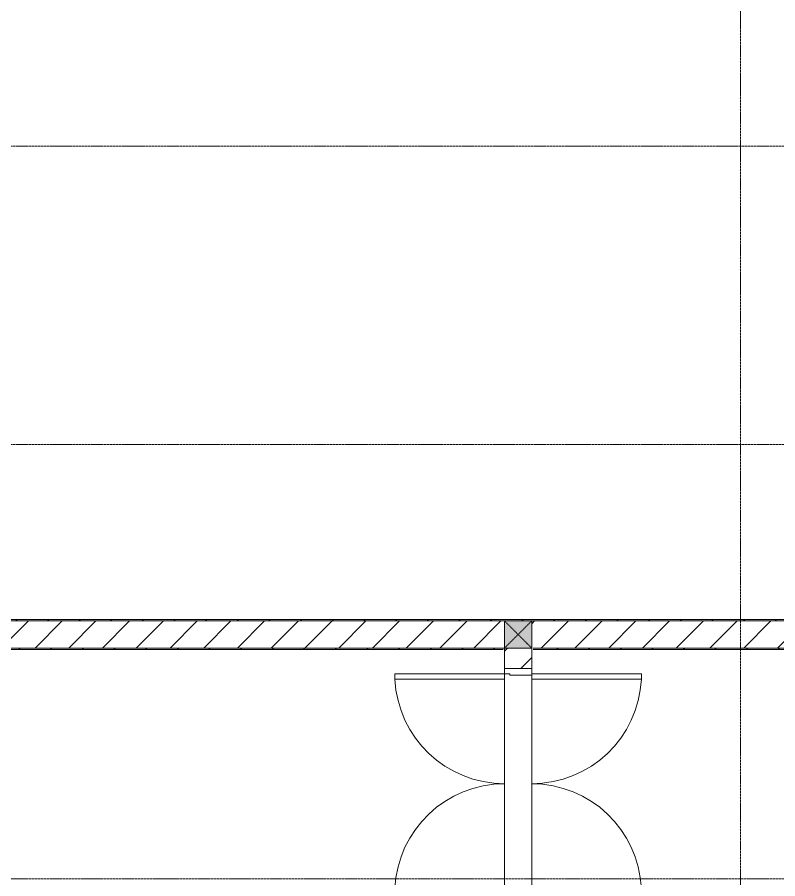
# Model space of a CAD drawing. Header units: millimetres. Extents: x 5357 to 259384, y -16348 to 109893.
# Drawn here: x 100618 to 106228, y 33837 to 40187 of the extents above; entities that cross this region are included whole.
import ezdxf

# ---------------------------------------------------------------- set-up
doc = ezdxf.new("R2010")
doc.units = ezdxf.units.MM
doc.linetypes.add('Dash', pattern=[6, 3, -3])
doc.linetypes.add('Grid Line', pattern=[22.225, 12.7, -3.175, 3.175, -3.175])
for name, color, linetype, lineweight in [('A-DETL-GENF', 92, 'Continuous', 9), ('A-DOOR', 31, 'Continuous', 9), ('A-DOOR-FRAM', 31, 'Continuous', 9), ('A-WALL', 113, 'Continuous', 9), ('A-WALL-3', 113, 'Continuous', 18), ('A-WALL-PATT', 111, 'Continuous', 9), ('I-WALL-3', 2, 'Continuous', 18), ('S-COLS', 52, 'Continuous', 9), ('S-COLS-1', 253, 'Continuous', 5), ('S-COLS-5', 52, 'Continuous', 18), ('S-COLS-6', 52, 'Dash', 9), ('S-COLS-HDLN', 52, 'Dash', 9), ('S-GRID-1', 1, 'Grid Line', 9)]:
    doc.layers.add(name, color=color, linetype=linetype, lineweight=lineweight)
pattern_1 = [(45, (0, 0), (-124.4508, 124.4508), [])]
pattern_2 = [(45, (0, 0), (-116.67262, 116.67262), [])]

# ---------------------------------------------------------------- blocks, each defined once
blk = doc.blocks.new('FD_07 - FD_07-1700x2200-CỬA ĐI 2 CÁNH-910693-TKCS_MB CẢNH QUAN CÂY XANH')
at = {"layer": 'A-DETL-GENF'}
for p, q in [((-810, 910), (-810, 100)), ((-770, 910), (-810, 910)), ((-770, 100), (-770, 910)), ((770, 100), (770, 910)), ((770, 910), (810, 910)), ((810, 910), (810, 100)), ((-810, 100), (-770, 100)), ((810, 100), (770, 100)), ((-810, -910), (-810, -100)), ((-810, -100), (-770, -100)), ((-770, -100), (-770, -910)), ((810, -100), (770, -100)), ((770, -100), (770, -910)), ((810, -910), (810, -100)), ((-770, -910), (-810, -910)), ((770, -910), (810, -910))]:
    blk.add_line(p, q, dxfattribs=at)
for centre, start, end in [((-810, 100), 0, 87.16943), ((810, 100), 92.83057, 180), ((-810, -100), 272.83057, 360), ((810, -100), 180, 267.16943)]:
    blk.add_arc(centre, 810, start, end, dxfattribs=at)
at = {"layer": 'A-DOOR'}
for p, q in [((-810, 100), (810, 100)), ((800, -100), (-800, -100))]:
    blk.add_line(p, q, dxfattribs=at)
at = {"layer": 'A-DOOR-FRAM'}
for p, q in [((-810, 100), (-850, 100)), ((-850, 100), (-850, -100)), ((-810, 60), (-810, 100)), ((850, 100), (810, 100)), ((810, 100), (810, 60)), ((850, -100), (850, 100)), ((-800, 60), (-810, 60)), ((-800, -100), (-800, 60)), ((810, 60), (800, 60)), ((800, 60), (800, -100)), ((-850, -100), (-800, -100)), ((800, -100), (850, -100))]:
    blk.add_line(p, q, dxfattribs=at)
blk = doc.blocks.new('G1_SOF - BO TRU - 200x200-3050151-TKCS_MB CẢNH QUAN CÂY XANH')
at = {"layer": 'S-COLS-HDLN'}
for p, q in [((-100, 100), (100, -100)), ((100, 100), (-100, -100))]:
    blk.add_line(p, q, dxfattribs=at)

msp = doc.modelspace()

# ---------------------------------------------------------------- hatches: boundary and pattern name
at = {"layer": 'A-WALL-PATT'}
h = msp.add_hatch(dxfattribs=at)
h.set_pattern_fill('FP_1', color=256, style=0, pattern_type=2)
h.set_pattern_definition(pattern_1)
h.paths.add_polyline_path([(116111.8, 35537.4), (116252.6, 35537.4), (116252.6, 35737.4), (111452.6, 35737.4), (111452.6, 35537.4), (115506.6, 35537.4)])
h.paths.add_polyline_path([(108052.6, 35537.4), (108052.6, 35737.4), (104412.6, 35737.4), (104412.6, 35537.4), (107033.5, 35537.4)])
h.paths.add_polyline_path([(104212.6, 35537.4), (104212.6, 35737.4), (100052.6, 35737.4), (100052.6, 35537.4), (102191.8, 35537.4)])
h.paths.add_polyline_path([(108252.6, 35537.4), (111252.6, 35537.4), (111252.6, 35737.4), (108252.6, 35737.4)])
h.paths.add_polyline_path([(99852.6, 35537.4), (99852.6, 35737.4), (95052.4, 35737.4), (95052.4, 35537.4), (99770.9, 35537.4)])
h.paths.add_polyline_path([(91852.6, 35537.4), (93612.4, 35537.4), (93612.4, 35737.4), (91852.6, 35737.4)])
h.paths.add_polyline_path([(94702.4, 35537.4), (94852.4, 35537.4), (94852.4, 35737.4), (94702.4, 35737.4), (94702.4, 35697.4)])
h = msp.add_hatch(dxfattribs=at)
h.set_pattern_fill('FP_41', color=256, style=0, pattern_type=2)
h.set_pattern_definition(pattern_2)
h.paths.add_polyline_path([(114296.1, 35737.4), (114892.6, 35737.4), (114892.6, 35747.4), (100052.6, 35747.4), (100052.6, 35737.4), (111875.3, 35737.4)])
h = msp.add_hatch(dxfattribs=at)
h.set_pattern_fill('FP_41', color=256, style=0, pattern_type=2)
h.set_pattern_definition(pattern_2)
h.paths.add_polyline_path([(104212.6, 35527.4), (104212.6, 35537.4), (94702.4, 35537.4), (94702.4, 35527.4), (104202.6, 35527.4)])
h.paths.add_polyline_path([(92508.3, 35527.4), (93612.4, 35527.4), (93612.4, 35537.4), (91642.6, 35537.4), (91642.6, 35527.4)])
h = msp.add_hatch(dxfattribs=at)
h.set_pattern_fill('FP_1', color=256, style=0, pattern_type=2)
h.set_pattern_definition(pattern_1)
h.paths.add_polyline_path([(104412.6, 33536.9), (104412.6, 33687.4), (104212.6, 33687.4), (104212.6, 33536.9)])
h.paths.add_polyline_path([(104252.6, 35387.4), (104412.6, 35387.4), (104412.6, 35537.4), (104212.6, 35537.4), (104212.6, 35387.4)])
h = msp.add_hatch(dxfattribs=at)
h.set_pattern_fill('FP_41', color=256, style=0, pattern_type=2)
h.set_pattern_definition(pattern_2)
h.paths.add_polyline_path([(115506.6, 35527.4), (116462.6, 35527.4), (116462.6, 35537.4), (104422.6, 35537.4), (104422.6, 35527.4), (114901.4, 35527.4)])
at = {"layer": 'S-COLS-1'}
msp.add_hatch(color=256, dxfattribs=at).paths.add_polyline_path([(104212.6, 35537.4), (104412.6, 35537.4), (104412.6, 35737.4), (104212.6, 35737.4)])

# ---------------------------------------------------------------- linework, layer by layer
at = {"layer": 'A-WALL'}
for p, q in [((104212.6, 35537.4), (104212.6, 35737.4)), ((104412.6, 35737.4), (104412.6, 35387.4)), ((100052.6, 35537.4), (104212.6, 35537.4)), ((104212.6, 35537.4), (100052.6, 35537.4)), ((104212.6, 35527.4), (104212.6, 35387.4)), ((104422.6, 35537.4), (108052.6, 35537.4)), ((104212.6, 33727.4), (104212.6, 35347.4)), ((104412.6, 35337.4), (104412.6, 33737.4))]:
    msp.add_line(p, q, dxfattribs=at)
at = {"layer": 'A-WALL-3'}
for p in [(104212.6, 35537.4), (104412.6, 35537.4)]:
    msp.add_line(p, (104212.6, 35537.4), dxfattribs=at)
at = {"layer": 'I-WALL-3'}
for p, q in [((100052.6, 35737.4), (111452.6, 35737.4)), ((114892.6, 35747.4), (100062.6, 35747.4)), ((94702.4, 35527.4), (104202.6, 35527.4)), ((104212.6, 35527.4), (104212.6, 35537.4)), ((104422.6, 35527.4), (116462.6, 35527.4))]:
    msp.add_line(p, q, dxfattribs=at)
at = {"layer": 'S-COLS'}
for p, q in [((104212.6, 35737.4), (104212.6, 35537.4)), ((104412.6, 35537.4), (104412.6, 35737.4))]:
    msp.add_line(p, q, dxfattribs=at)
at = {"layer": 'S-COLS-5'}
for p, q in [((104412.6, 35737.4), (104212.6, 35737.4)), ((104212.6, 35537.4), (104412.6, 35537.4))]:
    msp.add_line(p, q, dxfattribs=at)
at = {"layer": 'S-GRID-1'}
for p, q in [((105952.6, 20960.6), (105952.6, 80482.7)), ((130319.3, 39236.9), (29351.8, 39236.9)), ((130319.3, 37036.9), (29351.8, 37036.9)), ((127525.3, 33836.9), (32145.8, 33836.9))]:
    msp.add_line(p, q, dxfattribs=at)

# ---------------------------------------------------------------- block references
at = {"layer": 'A-DOOR', "rotation": 90}
msp.add_blockref('FD_07 - FD_07-1700x2200-CỬA ĐI 2 CÁNH-910693-TKCS_MB CẢNH QUAN CÂY XANH', (104312.6, 34537.4), dxfattribs=at)
at = {"layer": 'S-COLS-6'}
msp.add_blockref('G1_SOF - BO TRU - 200x200-3050151-TKCS_MB CẢNH QUAN CÂY XANH', (104312.6, 35637.4), dxfattribs=at)

doc.saveas('drawing.dxf')
